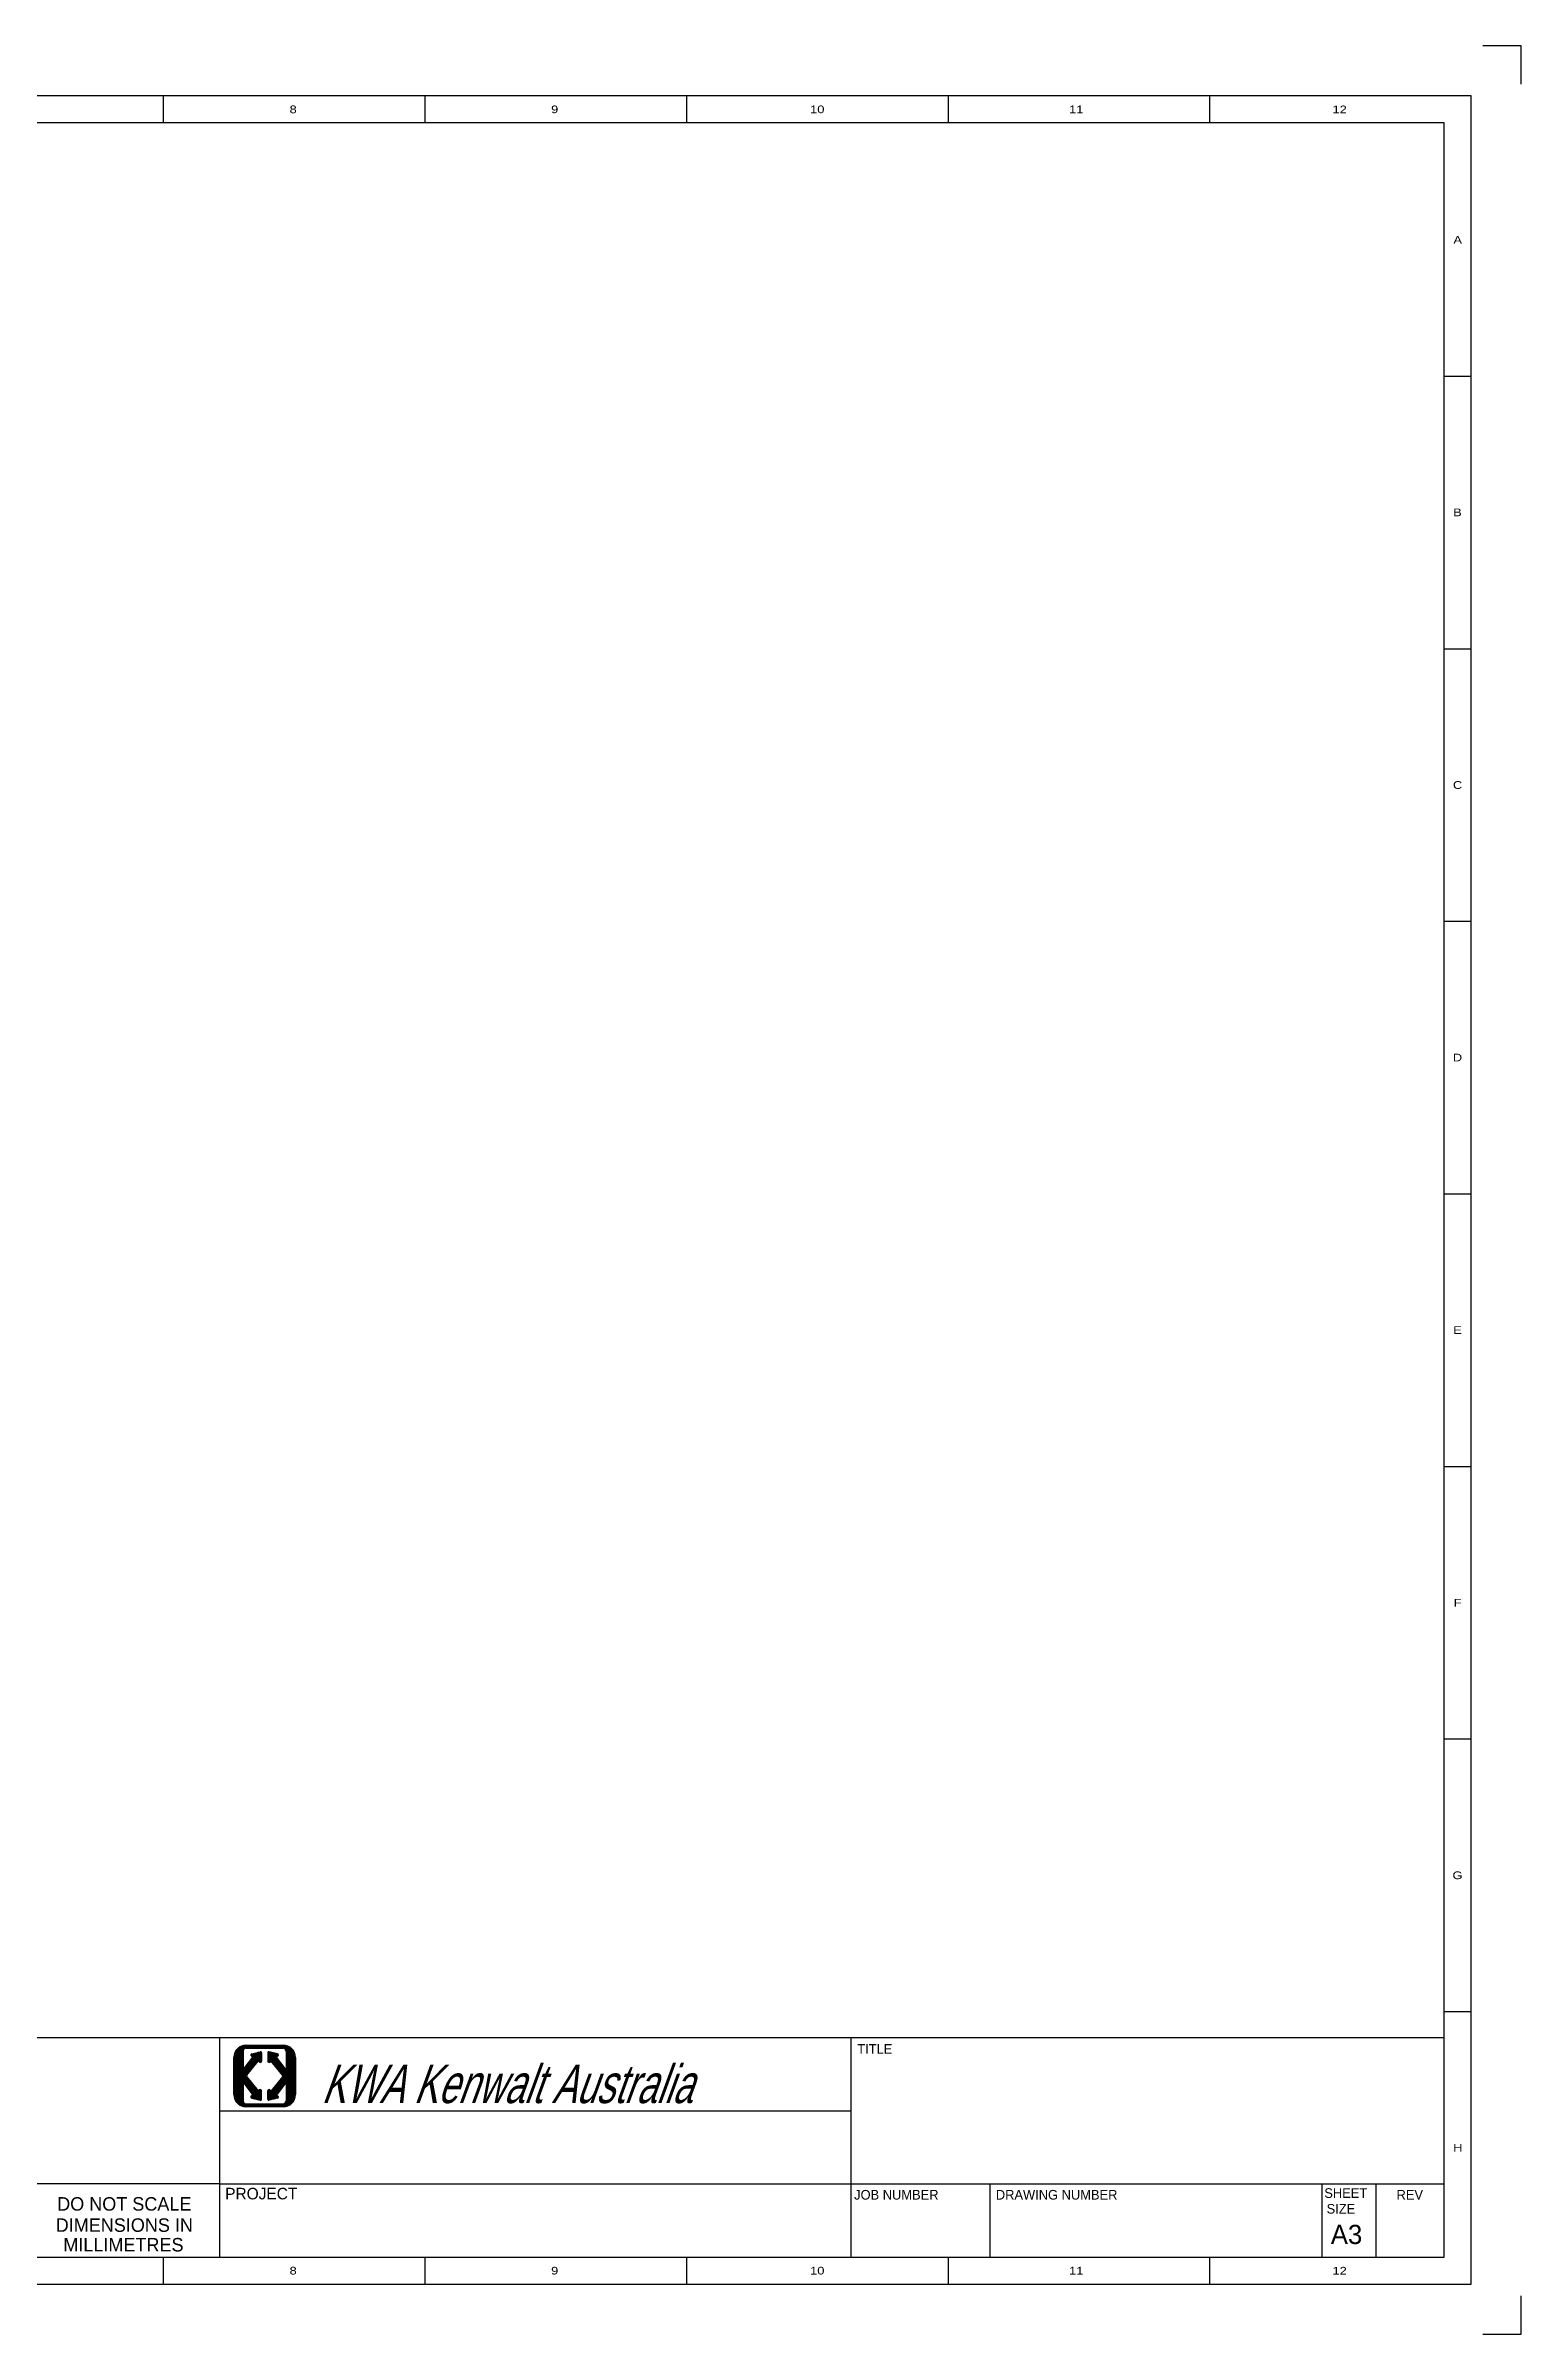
# Model space of a CAD drawing. Extents: x 0 to 420, y -1 to 296.
# Drawn here: x 228.7 to 420.3, y -0.6 to 296.4 of the extents above; entities that cross this region are included whole.
import ezdxf
from ezdxf.enums import TextEntityAlignment as Align

# ---------------------------------------------------------------- set-up
doc = ezdxf.new("R2010")
doc.units = 0
doc.header["$MEASUREMENT"] = 0
doc.layers.get('0').update_dxf_attribs({"linetype": 'CONTINUOUS'})
doc.layers.add('-CS', color=7, linetype='CONTINUOUS')
doc.layers.add('A1-CS', color=7, linetype='CONTINUOUS')

msp = doc.modelspace()

# ---------------------------------------------------------------- linework, layer by layer
at = {"layer": '-CS', "color": 212, "linetype": 'CONTINUOUS', "ltscale": 0.5}
for p, q in [((420.273738, 296.396298), (415.273738, 296.396298)), ((420.273738, 291.396298), (420.273738, 296.396298)), ((413.773738, 289.896298), (6.273739, 289.896298)), ((243.983738, 289.896298), (243.983738, 286.396298)), ((277.933739, 289.896298), (277.933739, 286.396298)), ((311.898738, 289.896298), (311.898738, 286.396298)), ((345.863739, 289.896298), (345.863739, 286.396298)), ((379.813739, 289.896298), (379.813739, 286.396298)), ((413.773738, 5.896298), (413.773738, 289.896298)), ((410.273738, 286.396298), (9.773739, 286.396298)), ((410.273738, 9.396297), (410.273738, 286.396298)), ((410.273738, 253.521298), (413.773738, 253.521298)), ((410.273738, 218.146298), (413.768738, 218.146298)), ((410.273738, 182.771298), (413.768738, 182.771298)), ((410.273738, 147.396298), (413.768738, 147.396298)), ((410.273738, 112.021298), (413.768738, 112.021298)), ((410.273738, 76.646298), (413.768738, 76.646298)), ((410.273738, 41.271298), (413.768738, 41.271298)), ((9.773739, 37.896298), (410.273738, 37.896298)), ((251.273739, 37.896298), (251.273739, 9.396297)), ((333.273738, 9.396297), (333.273738, 37.896298)), ((251.273739, 28.396297), (333.273738, 28.396297)), ((251.273739, 18.896297), (226.773739, 18.896297)), ((251.273739, 18.896297), (333.273738, 18.896297)), ((333.273738, 18.896297), (410.273738, 18.896297)), ((351.273738, 18.896297), (351.273738, 9.396297)), ((394.398738, 18.896297), (394.398738, 9.396297)), ((401.398738, 18.896297), (401.398738, 9.396297)), ((9.773739, 9.396297), (410.273738, 9.396297)), ((243.983738, 9.396297), (243.983738, 5.896298)), ((277.933739, 9.396297), (277.933739, 5.896298)), ((311.898738, 9.396297), (311.898738, 5.896298)), ((345.863739, 9.396297), (345.863739, 5.896298)), ((379.813739, 9.396297), (379.813739, 5.896298)), ((6.273739, 5.896298), (413.773738, 5.896298)), ((420.273738, -0.603703), (420.273738, 4.396298)), ((415.273738, -0.603703), (420.273738, -0.603703))]:
    msp.add_line(p, q, dxfattribs=at)
at = {"ltscale": 0.8}
for p, q in [((253.141343, 35.284442), (254.764179, 36.907277)), ((253.141343, 35.14302), (254.9056, 36.907277)), ((253.141343, 35.0016), (254.356663, 36.21692)), ((253.141343, 34.860178), (254.341343, 36.060178)), ((253.141343, 32.456015), (256.697606, 36.012277)), ((253.141343, 34.718756), (254.341343, 35.918756)), ((253.141343, 32.314593), (256.740907, 35.914157)), ((253.141343, 34.577336), (254.341343, 35.777336)), ((253.141343, 32.173172), (256.741343, 35.773172)), ((253.146105, 35.430625), (254.617996, 36.902516)), ((253.167062, 35.593004), (254.455617, 36.881559)), ((253.212831, 35.780194), (254.268427, 36.83579)), ((253.306534, 36.015317), (254.033303, 36.742088)), ((254.341343, 36.107277), (254.341343, 33.947277)), ((254.611819, 34.067912), (256.604566, 36.060659)), ((254.631702, 36.491957), (255.047022, 36.907277)), ((254.741343, 36.907277), (259.541343, 36.907277)), ((254.741343, 36.507277), (259.541343, 36.507277)), ((254.788443, 36.507277), (255.188443, 36.907277)), ((254.929864, 36.507277), (255.329864, 36.907277)), ((255.036083, 34.633598), (256.43257, 36.030084)), ((255.071286, 36.507277), (255.471286, 36.907277)), ((255.212707, 36.507277), (255.612707, 36.907277)), ((255.347325, 35.651946), (255.489761, 35.794382)), ((255.354128, 36.507277), (255.754128, 36.907277)), ((255.376621, 35.53982), (255.678322, 35.841522)), ((255.45229, 35.474068), (255.866885, 35.888663)), ((255.460347, 35.199283), (256.244008, 35.982944)), ((255.467462, 35.788807), (256.542538, 36.057576)), ((255.49555, 36.507277), (255.89555, 36.907277)), ((255.533102, 35.413459), (256.055446, 35.935804)), ((255.636971, 36.507277), (256.036971, 36.907277)), ((255.778393, 36.507277), (256.178393, 36.907277)), ((255.919814, 36.507277), (256.319814, 36.907277)), ((256.061235, 36.507277), (256.461235, 36.907277)), ((256.202657, 36.507277), (256.602657, 36.907277)), ((256.344078, 36.507277), (256.744078, 36.907277)), ((256.485499, 36.507277), (256.885499, 36.907277)), ((256.626921, 36.507277), (257.026921, 36.907277)), ((256.741343, 35.902353), (256.741343, 34.827277)), ((256.768342, 36.507277), (257.168342, 36.907277)), ((256.909763, 36.507277), (257.309763, 36.907277)), ((257.051185, 36.507277), (257.451185, 36.907277)), ((257.192606, 36.507277), (257.592606, 36.907277)), ((257.334027, 36.507277), (257.734027, 36.907277)), ((257.475449, 36.507277), (257.875449, 36.907277)), ((257.541343, 35.866065), (257.734218, 36.05894)), ((257.541343, 35.724644), (257.84745, 36.030751)), ((257.541343, 35.583223), (257.960587, 36.002467)), ((257.541343, 35.441801), (258.073724, 35.974182)), ((257.541343, 35.30038), (258.186862, 35.945898)), ((257.541343, 35.158959), (258.299998, 35.917614)), ((257.541343, 35.902353), (257.541343, 34.827277)), ((257.541343, 35.017537), (258.413135, 35.889329)), ((257.541343, 34.876116), (258.526273, 35.861045)), ((257.559636, 34.752988), (258.63941, 35.832761)), ((257.61687, 36.507277), (258.01687, 36.907277)), ((257.63143, 34.68336), (258.752547, 35.804476)), ((258.815225, 35.788807), (257.740149, 36.057576)), ((257.758291, 36.507277), (258.158291, 36.907277)), ((257.774445, 34.684953), (258.859696, 35.770204)), ((257.899713, 36.507277), (258.299713, 36.907277)), ((258.028831, 34.797918), (258.924672, 35.69376)), ((258.041134, 36.507277), (258.441134, 36.907277)), ((258.182555, 36.507277), (258.582555, 36.907277)), ((258.323977, 36.507277), (258.723977, 36.907277)), ((258.465398, 36.507277), (258.865398, 36.907277)), ((258.606819, 36.507277), (259.006819, 36.907277)), ((258.748241, 36.507277), (259.148241, 36.907277)), ((258.889662, 36.507277), (259.289662, 36.907277)), ((259.031084, 36.507277), (259.431084, 36.907277)), ((259.172505, 36.507277), (259.572207, 36.90698)), ((259.313926, 36.507277), (259.705485, 36.898836)), ((259.455348, 36.507277), (259.829234, 36.881164)), ((259.593371, 36.50388), (259.945011, 36.85552)), ((259.703741, 36.472828), (260.053878, 36.822965)), ((259.791631, 36.419297), (260.156592, 36.784257)), ((259.86121, 36.347455), (260.253703, 36.739948)), ((259.91224, 36.257063), (260.345618, 36.690441)), ((259.939733, 36.143135), (260.432634, 36.636036)), ((259.941343, 36.003324), (260.514966, 36.576946)), ((259.941343, 35.861902), (260.592757, 36.513316)), ((259.941343, 35.720481), (260.666094, 36.445231)), ((259.941343, 35.57906), (260.735006, 36.372722)), ((259.941343, 35.437638), (260.799472, 36.295767)), ((259.941343, 35.296217), (260.859419, 36.214292)), ((259.941343, 35.154796), (260.914713, 36.128165)), ((259.941343, 36.107277), (259.941343, 33.947277)), ((259.941343, 35.013374), (260.965154, 36.037184)), ((259.941343, 34.871953), (261.010461, 35.941071)), ((259.941343, 34.730532), (261.050251, 35.83944)), ((259.941343, 34.58911), (261.084005, 35.731772)), ((253.141343, 34.435914), (254.341343, 35.635914)), ((253.141343, 32.031751), (256.741343, 35.631751)), ((253.141343, 34.294492), (254.341343, 35.494492)), ((253.141343, 31.890329), (256.741343, 35.490329)), ((253.141343, 34.153071), (254.341343, 35.353071)), ((253.141343, 31.748908), (256.741343, 35.348908)), ((253.141343, 30.507277), (253.141343, 35.307277)), ((253.141343, 34.01165), (254.341343, 35.21165)), ((253.141343, 33.870228), (254.341343, 35.070228)), ((253.141343, 33.728807), (254.341343, 34.928807)), ((253.141343, 33.587386), (254.341343, 34.787386)), ((253.141343, 33.445964), (254.341343, 34.645964)), ((253.141343, 33.304543), (254.341343, 34.504543)), ((253.141343, 31.607487), (255.94218, 34.408324)), ((253.141343, 33.163122), (254.341343, 34.363122)), ((253.141343, 33.0217), (254.341343, 34.2217)), ((253.141343, 32.880279), (254.341343, 34.080279)), ((253.141343, 32.738858), (254.341746, 33.93926)), ((253.141343, 32.597436), (254.411761, 33.867853)), ((253.141343, 31.466065), (255.376494, 33.701216)), ((253.141343, 31.324644), (254.813911, 32.997212)), ((253.141343, 31.183223), (254.800151, 32.842031)), ((253.141343, 31.041801), (254.859333, 32.759791)), ((253.141343, 30.90038), (254.922186, 32.681224)), ((254.485343, 33.899277), (255.589343, 35.371277)), ((254.821304, 33.007228), (256.291343, 34.844777)), ((254.821304, 32.807326), (256.291343, 30.969777)), ((255.589343, 35.371277), (255.410267, 35.505584)), ((256.485343, 34.699277), (256.291343, 34.844777)), ((256.341224, 34.807368), (256.741343, 35.207487)), ((256.422036, 34.746758), (256.741343, 35.066065)), ((256.503944, 34.687244), (256.741343, 34.924644)), ((256.634479, 34.676358), (256.732262, 34.774142)), ((257.541343, 30.492054), (261.141343, 34.092054)), ((257.541343, 30.350632), (261.141343, 33.950632)), ((257.541343, 30.209211), (261.141343, 33.809211)), ((257.541343, 30.06779), (261.141343, 33.66779)), ((257.541343, 29.926368), (261.141343, 33.526368)), ((257.573025, 29.816628), (261.141343, 33.384947)), ((257.797343, 34.699277), (257.991343, 34.844777)), ((259.461382, 33.007228), (257.991343, 34.844777)), ((259.461382, 32.807326), (257.991343, 30.969777)), ((258.091685, 34.719351), (258.714887, 35.342552)), ((258.154539, 34.640784), (258.775496, 35.26174)), ((258.217393, 34.562216), (258.836106, 35.180928)), ((258.280246, 34.483648), (258.896714, 35.100116)), ((258.343101, 34.405081), (258.957323, 35.019304)), ((258.405954, 34.326513), (259.017933, 34.938492)), ((258.446134, 31.538266), (261.141343, 34.233476)), ((258.468809, 34.247946), (259.078542, 34.85768)), ((258.531662, 34.169379), (259.139151, 34.776868)), ((258.594516, 34.090812), (259.19976, 34.696055)), ((258.65737, 34.012244), (259.26037, 34.615243)), ((258.693343, 35.371277), (258.872419, 35.505584)), ((259.797343, 33.899277), (258.693343, 35.371277)), ((258.720224, 33.933676), (259.320978, 34.534431)), ((258.783078, 33.855109), (259.381588, 34.453619)), ((258.845932, 33.776542), (259.442197, 34.372806)), ((258.908786, 33.697974), (259.502806, 34.291994)), ((258.97164, 33.619407), (259.563415, 34.211182)), ((259.011819, 32.245372), (261.141343, 34.374896)), ((259.034494, 33.54084), (259.624024, 34.13037)), ((259.097348, 33.462272), (259.684634, 34.049557)), ((259.160202, 33.383704), (259.745242, 33.968745)), ((259.223056, 33.305137), (259.806734, 33.888816)), ((259.28591, 33.22657), (261.141343, 35.082004)), ((259.348763, 33.148002), (261.141343, 34.940582)), ((259.411618, 33.069435), (261.141343, 34.79916)), ((259.473477, 32.989872), (261.141343, 34.65774)), ((259.491028, 32.866003), (261.141343, 34.516318)), ((259.842953, 31.945135), (261.141343, 33.243526)), ((259.935794, 31.896555), (261.141343, 33.102104)), ((259.941343, 34.447688), (261.11101, 35.617355)), ((259.941343, 34.306268), (261.13027, 35.495194)), ((259.941343, 34.164846), (261.140343, 35.363846)), ((259.941343, 34.023424), (261.141343, 35.223424)), ((259.941343, 31.760683), (261.141343, 32.960683)), ((259.941343, 31.619262), (261.141343, 32.819262)), ((259.941343, 31.47784), (261.141343, 32.67784)), ((261.141343, 35.307277), (261.141343, 30.507277)), ((253.141343, 30.758959), (254.985041, 32.602656)), ((253.141343, 30.617537), (254.341343, 31.817537)), ((253.141641, 30.476414), (254.341343, 31.676116)), ((253.149785, 30.343136), (254.341343, 31.534695)), ((253.167457, 30.219387), (254.341343, 31.393273)), ((253.193102, 30.10361), (254.341343, 31.251852)), ((253.225656, 29.994743), (254.341343, 31.110431)), ((253.264363, 29.892029), (254.341343, 30.969009)), ((253.308674, 29.794918), (254.341343, 30.827588)), ((253.35818, 29.703003), (254.341343, 30.686167)), ((253.412585, 29.615986), (254.341343, 30.544745)), ((253.471674, 29.533655), (254.341343, 30.403324)), ((253.535305, 29.455864), (254.341343, 30.261902)), ((253.60339, 29.382528), (254.341343, 30.120481)), ((253.675899, 29.313616), (254.341343, 29.97906)), ((253.752854, 29.249148), (254.341343, 29.837638)), ((254.341343, 31.867277), (254.341343, 29.707277)), ((254.460721, 31.936915), (255.047894, 32.524088)), ((254.485343, 31.915277), (255.589343, 30.443277)), ((254.526127, 31.8609), (255.110749, 32.445521)), ((254.586736, 31.780088), (255.173602, 32.366954)), ((254.647346, 31.699275), (255.236456, 32.288386)), ((254.707954, 31.618463), (255.29931, 32.209819)), ((254.768563, 31.537651), (255.362164, 32.131252)), ((254.829173, 31.456839), (255.425018, 32.052684)), ((254.889782, 31.376026), (255.487872, 31.974116)), ((254.950391, 31.295214), (255.550726, 31.895549)), ((255.011, 31.214402), (255.61358, 31.816982)), ((255.07161, 31.13359), (255.676434, 31.738414)), ((255.132218, 31.052777), (255.739288, 31.659847)), ((255.192827, 30.971965), (255.802142, 31.58128)), ((255.253437, 30.891153), (255.864996, 31.502712)), ((255.314046, 30.810341), (255.92785, 31.424144)), ((255.351438, 30.140626), (256.242119, 31.031308)), ((255.374655, 30.729528), (255.990704, 31.345577)), ((255.407403, 30.05517), (256.414013, 31.06178)), ((255.589343, 30.443277), (255.410267, 30.308971)), ((255.435264, 30.648716), (256.053558, 31.26701)), ((255.467462, 30.025748), (256.542538, 29.756979)), ((255.495874, 30.567904), (256.116411, 31.188442)), ((255.509014, 30.01536), (256.632525, 31.138871)), ((255.556482, 30.487092), (256.179266, 31.109875)), ((255.622151, 29.987076), (256.713112, 31.078036)), ((255.735289, 29.958792), (256.741343, 30.964846)), ((255.848426, 29.930507), (256.741343, 30.823424)), ((255.961562, 29.902223), (256.741343, 30.682004)), ((256.0747, 29.873939), (256.741343, 30.540582)), ((256.187837, 29.845654), (256.741343, 30.39916)), ((256.485343, 31.115277), (256.291343, 30.969777)), ((256.300974, 29.81737), (256.741343, 30.25774)), ((256.414111, 29.789086), (256.741343, 30.116318)), ((256.527248, 29.760801), (256.741343, 29.974896)), ((256.741343, 29.912202), (256.741343, 30.987277)), ((257.541343, 30.916318), (257.760833, 31.135807)), ((257.541343, 30.774896), (257.845561, 31.079114)), ((257.541343, 30.633476), (257.926374, 31.018505)), ((257.541343, 29.912202), (257.541343, 30.987277)), ((257.656447, 29.75863), (259.750088, 31.85227)), ((258.815225, 30.025748), (257.740149, 29.756979)), ((257.797343, 31.115277), (257.991343, 30.969777)), ((257.814907, 29.775668), (259.325824, 31.286585)), ((258.00347, 29.822809), (258.90156, 30.7209)), ((258.192031, 29.869949), (258.734495, 30.412413)), ((258.380593, 29.91709), (258.815307, 30.351804)), ((258.569155, 29.964231), (258.894195, 30.289271)), ((259.797343, 31.915277), (258.693343, 30.443277)), ((258.693343, 30.443277), (258.872419, 30.308971)), ((258.757717, 30.011371), (258.936174, 30.189828)), ((259.350679, 28.907277), (261.141343, 30.697941)), ((259.492101, 28.907277), (261.141343, 30.55652)), ((259.636346, 28.9101), (261.138521, 30.412276)), ((259.795213, 28.927547), (261.121074, 30.253408)), ((259.934247, 29.632266), (261.141343, 30.839363)), ((259.941343, 31.336419), (261.141343, 32.536419)), ((259.941343, 31.194997), (261.141343, 32.394997)), ((259.941343, 31.053576), (261.141343, 32.253576)), ((259.941343, 30.912155), (261.141343, 32.112155)), ((259.941343, 30.770733), (261.141343, 31.970733)), ((259.941343, 31.867277), (259.941343, 29.707277)), ((259.941343, 30.629312), (261.141343, 31.829312)), ((259.941343, 30.487891), (261.141343, 31.687891)), ((259.941343, 30.346469), (261.141343, 31.546469)), ((259.941343, 30.205048), (261.141343, 31.405048)), ((259.941343, 30.063627), (261.141343, 31.263627)), ((259.941343, 29.922205), (261.141343, 31.122205)), ((259.941343, 29.780784), (261.141343, 30.980784)), ((259.976747, 28.96766), (261.080962, 30.071874)), ((260.199356, 29.048847), (260.999774, 29.849265)), ((253.834328, 29.189202), (254.341492, 29.696366)), ((253.920456, 29.133908), (254.363254, 29.576707)), ((254.011436, 29.083468), (254.410471, 29.482503)), ((254.10755, 29.03816), (254.476715, 29.407324)), ((254.209182, 28.998369), (254.561034, 29.350222)), ((254.316849, 28.964616), (254.666563, 29.31433)), ((254.431266, 28.937612), (254.800932, 29.307277)), ((254.553427, 28.918351), (254.942354, 29.307277)), ((254.684775, 28.908278), (255.083775, 29.307277)), ((254.741343, 29.307277), (259.541343, 29.307277)), ((259.541343, 28.907277), (254.741343, 28.907277)), ((254.825196, 28.907277), (255.225196, 29.307277)), ((254.966618, 28.907277), (255.366618, 29.307277)), ((255.108039, 28.907277), (255.508039, 29.307277)), ((255.24946, 28.907277), (255.64946, 29.307277)), ((255.390882, 28.907277), (255.790882, 29.307277)), ((255.532303, 28.907277), (255.932303, 29.307277)), ((255.673724, 28.907277), (256.073724, 29.307277)), ((255.815146, 28.907277), (256.215146, 29.307277)), ((255.956567, 28.907277), (256.356567, 29.307277)), ((256.097988, 28.907277), (256.497988, 29.307277)), ((256.23941, 28.907277), (256.63941, 29.307277)), ((256.380831, 28.907277), (256.780831, 29.307277)), ((256.522253, 28.907277), (256.922253, 29.307277)), ((256.663674, 28.907277), (257.063674, 29.307277)), ((256.805095, 28.907277), (257.205095, 29.307277)), ((256.946517, 28.907277), (257.346517, 29.307277)), ((257.087938, 28.907277), (257.487938, 29.307277)), ((257.229359, 28.907277), (257.629359, 29.307277)), ((257.370781, 28.907277), (257.770781, 29.307277)), ((257.512202, 28.907277), (257.912202, 29.307277)), ((257.653623, 28.907277), (258.053623, 29.307277)), ((257.795045, 28.907277), (258.195045, 29.307277)), ((257.936466, 28.907277), (258.336466, 29.307277)), ((258.077887, 28.907277), (258.477887, 29.307277)), ((258.219309, 28.907277), (258.619309, 29.307277)), ((258.36073, 28.907277), (258.76073, 29.307277)), ((258.502151, 28.907277), (258.902151, 29.307277)), ((258.643573, 28.907277), (259.043573, 29.307277)), ((258.784994, 28.907277), (259.184994, 29.307277)), ((258.926415, 28.907277), (259.326415, 29.307277)), ((259.067837, 28.907277), (259.467837, 29.307277)), ((259.209258, 28.907277), (259.616354, 29.314374)), ((260.596032, 29.304102), (260.744519, 29.452589))]:
    msp.add_line(p, q, dxfattribs=at)
for centre, radius, start, end in [((254.741343, 35.307277), 1.6, 90, 180), ((254.741343, 36.107277), 0.4, 90, 180), ((255.506267, 35.633584), 0.16, 104.036243, 233.130102), ((256.581343, 35.902353), 0.16, 0, 104.036243), ((257.701343, 35.902353), 0.16, 75.963757, 180), ((258.776419, 35.633584), 0.16, 306.869898, 75.963757), ((259.541343, 35.307277), 1.6, 0, 90), ((259.541343, 36.107277), 0.4, 0, 90), ((254.421343, 33.947277), 0.08, 180, 323.130102), ((254.946243, 32.907277), 0.16, 141.340192, 218.659808), ((256.581343, 34.827277), 0.16, 233.130102, 0), ((257.701343, 34.827277), 0.16, 180, 306.869898), ((259.336443, 32.907277), 0.16, 321.340192, 38.659808), ((259.861343, 33.947277), 0.08, 216.869898, 0), ((254.741343, 30.507277), 1.6, 180, 270), ((254.421343, 31.867277), 0.08, 36.869898, 180), ((254.741343, 29.707277), 0.4, 180, 270), ((255.506267, 30.180971), 0.16, 126.869898, 255.963757), ((256.581343, 30.987277), 0.16, 0, 126.869898), ((256.581343, 29.912202), 0.16, 255.963757, 0), ((257.701343, 30.987277), 0.16, 53.130102, 180), ((257.701343, 29.912202), 0.16, 180, 284.036243), ((258.776419, 30.180971), 0.16, 284.036243, 53.130102), ((259.541343, 30.507277), 1.6, 270, 0), ((259.541343, 29.707277), 0.4, 270, 0), ((259.861343, 31.867277), 0.08, 0, 143.130102)]:
    msp.add_arc(centre, radius, start, end, dxfattribs=at)
at = {"layer": 'A1-CS', "color": 212, "linetype": 'CONTINUOUS', "ltscale": 0.5}
for p, q in [((420.273738, 296.396298), (415.273738, 296.396298)), ((420.273738, 291.396298), (420.273738, 296.396298)), ((413.773738, 289.896298), (6.273739, 289.896298)), ((243.983738, 289.896298), (243.983738, 286.396298)), ((277.933739, 289.896298), (277.933739, 286.396298)), ((311.898738, 289.896298), (311.898738, 286.396298)), ((345.863739, 289.896298), (345.863739, 286.396298)), ((379.813739, 289.896298), (379.813739, 286.396298)), ((413.773738, 5.896298), (413.773738, 289.896298)), ((410.273738, 286.396298), (9.773739, 286.396298)), ((410.273738, 9.396297), (410.273738, 286.396298)), ((410.273738, 253.521298), (413.773738, 253.521298)), ((410.273738, 218.146298), (413.768738, 218.146298)), ((410.273738, 182.771298), (413.768738, 182.771298)), ((410.273738, 147.396298), (413.768738, 147.396298)), ((410.273738, 112.021298), (413.768738, 112.021298)), ((410.273738, 76.646298), (413.768738, 76.646298)), ((410.273738, 41.271298), (413.768738, 41.271298)), ((9.773739, 37.896298), (410.273738, 37.896298)), ((251.273739, 37.896298), (251.273739, 9.396297)), ((333.273738, 9.396297), (333.273738, 37.896298)), ((251.273739, 28.396297), (333.273738, 28.396297)), ((251.273739, 18.896297), (226.773739, 18.896297)), ((251.273739, 18.896297), (333.273738, 18.896297)), ((333.273738, 18.896297), (410.273738, 18.896297)), ((351.273738, 18.896297), (351.273738, 9.396297)), ((394.398738, 18.896297), (394.398738, 9.396297)), ((401.398738, 18.896297), (401.398738, 9.396297)), ((9.773739, 9.396297), (410.273738, 9.396297)), ((243.983738, 9.396297), (243.983738, 5.896298)), ((277.933739, 9.396297), (277.933739, 5.896298)), ((311.898738, 9.396297), (311.898738, 5.896298)), ((345.863739, 9.396297), (345.863739, 5.896298)), ((379.813739, 9.396297), (379.813739, 5.896298)), ((6.273739, 5.896298), (413.773738, 5.896298)), ((420.273738, -0.603703), (420.273738, 4.396298)), ((415.273738, -0.603703), (420.273738, -0.603703))]:
    msp.add_line(p, q, dxfattribs=at)

# ---------------------------------------------------------------- texts
at = {"layer": '-CS', "color": 212, "linetype": 'CONTINUOUS', "ltscale": 0.5, "width": 1.25}
for s, p in [('8', (260.843738, 288.146298)), ('9', (294.793739, 288.146298)), ('10', (328.883738, 288.146298)), ('11', (362.503739, 288.146298)), ('12', (396.698738, 288.146298)), ('A', (412.023738, 271.206298)), ('B', (411.993739, 235.836298)), ('C', (412.008738, 200.456298)), ('D', (411.998739, 165.086298)), ('E', (411.998739, 129.706298)), ('F', (412.023738, 94.336298)), ('G', (411.998739, 58.956297)), ('H', (412.043739, 23.586298)), ('8', (260.843738, 7.646298)), ('9', (294.793739, 7.646298)), ('10', (328.883738, 7.646298)), ('11', (362.503739, 7.646298)), ('12', (396.698738, 7.646298))]:
    msp.add_text(s, height=1, dxfattribs=at).set_placement(p, align=Align.MIDDLE)
at = {"layer": '-CS', "color": 212, "linetype": 'CONTINUOUS', "ltscale": 0.5}
for s, p in [('TITLE', (336.353739, 36.421298)), ('JOB NUMBER', (339.148738, 17.496298)), ('DRAWING NUMBER', (359.958738, 17.496298)), ('SHEET', (397.49293, 17.717323))]:
    msp.add_text(s, height=1.25, dxfattribs=at).set_placement(p, align=Align.MIDDLE)
msp.add_text('PROJECT', height=1.5, dxfattribs=at).set_placement((252.023739, 17.646297), align=Align.MIDDLE_LEFT)
at = {"layer": 'A1-CS', "color": 212, "linetype": 'CONTINUOUS', "ltscale": 0.5, "width": 1.25}
for s, p in [('8', (260.843738, 288.146298)), ('9', (294.793739, 288.146298)), ('10', (328.883738, 288.146298)), ('11', (362.503739, 288.146298)), ('12', (396.698738, 288.146298)), ('A', (412.023738, 271.206298)), ('B', (411.993739, 235.836298)), ('C', (412.008738, 200.456298)), ('D', (411.998739, 165.086298)), ('E', (411.998739, 129.706298)), ('F', (412.023738, 94.336298)), ('G', (411.998739, 58.956297)), ('H', (412.043739, 23.586298)), ('8', (260.843738, 7.646298)), ('9', (294.793739, 7.646298)), ('10', (328.883738, 7.646298)), ('11', (362.503739, 7.646298)), ('12', (396.698738, 7.646298))]:
    msp.add_text(s, height=1, dxfattribs=at).set_placement(p, align=Align.MIDDLE)
at = {"layer": 'A1-CS', "color": 212, "linetype": 'CONTINUOUS', "ltscale": 0.5}
for s, height, p in [('TITLE', 1.25, (336.353739, 36.421298)), ('JOB NUMBER', 1.25, (339.148738, 17.496298)), ('DRAWING NUMBER', 1.25, (359.958738, 17.496298)), ('REV', 1.25, (405.803739, 17.496298)), ('DO NOT SCALE', 1.75, (238.923739, 16.311297)), ('SIZE', 1.25, (396.865409, 15.677672)), ('DIMENSIONS IN', 1.75, (238.923739, 13.561298)), ('MILLIMETRES', 1.75, (238.809646, 11.01294))]:
    msp.add_text(s, height=height, dxfattribs=at).set_placement(p, align=Align.MIDDLE)
at = {"layer": 'A1-CS', "color": 212, "linetype": 'CONTINUOUS', "ltscale": 0.5, "oblique": 20, "width": 0.7}
msp.add_text('KWA Kenwalt Australia ', height=5, dxfattribs=at).set_placement((264.484698, 29.391142))
at = {"layer": 'A1-CS', "color": 212, "linetype": 'CONTINUOUS', "ltscale": 0.5}
msp.add_text('A3', height=2.495, dxfattribs=at).set_placement((397.593738, 11.101297), align=Align.CENTER)

doc.saveas('drawing.dxf')
